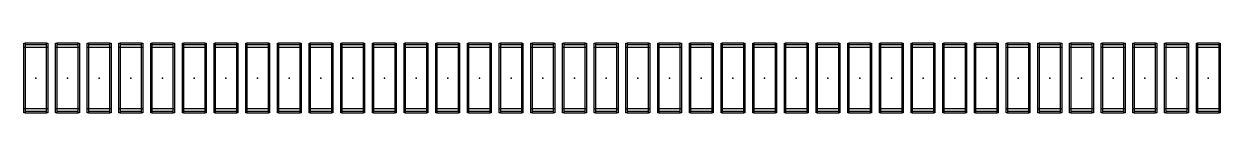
# Model space of a CAD drawing. Header units: millimetres. Extents: x -962357 to -591296, y -223672 to 59420.
# Drawn here: x -799670 to -784570, y -192871 to -191996 of the extents above; entities that cross this region are included whole.
import ezdxf

# ---------------------------------------------------------------- set-up
doc = ezdxf.new("R2010")
doc.units = ezdxf.units.MM
doc.layers.add('A11_ALU.SOLID SHEET', color=2, linetype='Continuous')

# ---------------------------------------------------------------- blocks, each defined once
blk = doc.blocks.new('*U426')
for p, q in [((-387.8, 1850), (-387.8, 2150)), ((387.5, 2150), (387.5, 1850)), ((-387.8, 1450), (-387.8, 1750)), ((387.5, 1750), (387.5, 1450)), ((-387.8, 1050), (-387.8, 1350)), ((387.5, 1350), (387.5, 1050)), ((-387.8, 650), (-387.8, 950)), ((387.5, 950), (387.5, 650)), ((-387.8, 250), (-387.8, 550)), ((387.5, 550), (387.5, 250)), ((-387.8, -150), (-387.8, 150)), ((387.5, 150), (387.5, -150)), ((-387.8, -550), (-387.8, -250)), ((387.5, -250), (387.5, -550)), ((-387.8, -950), (-387.8, -650)), ((387.5, -650), (387.5, -950)), ((-387.8, -1350), (-387.8, -1050)), ((387.5, -1050), (387.5, -1350)), ((-387.8, -1750), (-387.8, -1450)), ((387.5, -1450), (387.5, -1750)), ((-387.8, -2150), (-387.8, -1850)), ((387.5, -1850), (387.5, -2150)), ((-387.8, -2550), (-387.8, -2250)), ((387.5, -2250), (387.5, -2550)), ((-387.8, -2950), (-387.8, -2650)), ((387.5, -2650), (387.5, -2950)), ((-387.8, -3350), (-387.8, -3050)), ((387.5, -3050), (387.5, -3350)), ((-387.8, -3750), (-387.8, -3450)), ((387.5, -3450), (387.5, -3750)), ((-387.8, -4150), (-387.8, -3850)), ((387.5, -3850), (387.5, -4150)), ((-387.8, -4550), (-387.8, -4250)), ((387.5, -4250), (387.5, -4550)), ((-387.8, -4950), (-387.8, -4650)), ((387.5, -4650), (387.5, -4950)), ((-387.8, -5350), (-387.8, -5050)), ((387.5, -5050), (387.5, -5350)), ((-387.8, -5750), (-387.8, -5450)), ((387.5, -5450), (387.5, -5750)), ((-387.8, -6150), (-387.8, -5850)), ((387.5, -5850), (387.5, -6150)), ((-387.8, -6550), (-387.8, -6250)), ((387.5, -6250), (387.5, -6550)), ((-387.8, -6950), (-387.8, -6650)), ((387.5, -6650), (387.5, -6950)), ((-387.8, -7350), (-387.8, -7050)), ((387.5, -7050), (387.5, -7350)), ((-387.8, -7750), (-387.8, -7450)), ((387.5, -7450), (387.5, -7750)), ((-387.8, -8150), (-387.8, -7850)), ((387.5, -7850), (387.5, -8150)), ((-387.8, -8550), (-387.8, -8250)), ((387.5, -8250), (387.5, -8550)), ((-387.8, -8950), (-387.8, -8650)), ((387.5, -8650), (387.5, -8950)), ((-387.8, -9350), (-387.8, -9050)), ((387.5, -9050), (387.5, -9350)), ((-387.8, -9750), (-387.8, -9450)), ((387.5, -9450), (387.5, -9750)), ((-387.8, -10150), (-387.8, -9850)), ((387.5, -9850), (387.5, -10150)), ((-387.8, -10550), (-387.8, -10250)), ((387.5, -10250), (387.5, -10550)), ((-387.8, -10950), (-387.8, -10650)), ((387.5, -10650), (387.5, -10950)), ((-387.8, -11350), (-387.8, -11050)), ((387.5, -11050), (387.5, -11350)), ((-387.8, -11750), (-387.8, -11450)), ((387.5, -11450), (387.5, -11750)), ((-387.8, -12150), (-387.8, -11850)), ((387.5, -11850), (387.5, -12150)), ((-387.8, -12550), (-387.8, -12250)), ((387.5, -12250), (387.5, -12550)), ((-387.8, -12950), (-387.8, -12650)), ((387.5, -12650), (387.5, -12950))]:
    blk.add_line(p, q)
for p in [(0, 2000), (0, 1600), (0, 1200), (0, 800), (0, 400), (0, 0), (0, -400), (0, -800), (0, -1200), (0, -1600), (0, -2000), (0, -2400), (0, -2800), (0, -3200), (0, -3600), (0, -4000), (0, -4400), (0, -4800), (0, -5200), (0, -5600), (0, -6000), (0, -6400), (0, -6800), (0, -7200), (0, -7600), (0, -8000), (0, -8400), (0, -8800), (0, -9200), (0, -9600), (0, -10000), (0, -10400), (0, -10800), (0, -11200), (0, -11600), (0, -12000), (0, -12400), (0, -12800)]:
    blk.add_point(p)
at = {"layer": 'A11_ALU.SOLID SHEET', "color": 0}
for points in [[(-437.5, 2150), (437.5, 2150), (437.5, 2136), (-437.5, 2136)], [(-437.5, 1864), (-423.5, 1864), (-423.5, 2136), (-437.5, 2136)], [(437.5, 2136), (423.5, 2136), (423.5, 1864), (437.5, 1864)], [(-437.5, 1864), (437.5, 1864), (437.5, 1850), (-437.5, 1850)], [(-437.5, 1750), (437.5, 1750), (437.5, 1736), (-437.5, 1736)], [(-437.5, 1464), (-423.5, 1464), (-423.5, 1736), (-437.5, 1736)], [(437.5, 1736), (423.5, 1736), (423.5, 1464), (437.5, 1464)], [(-437.5, 1464), (437.5, 1464), (437.5, 1450), (-437.5, 1450)], [(-437.5, 1350), (437.5, 1350), (437.5, 1336), (-437.5, 1336)], [(-437.5, 1064), (-423.5, 1064), (-423.5, 1336), (-437.5, 1336)], [(437.5, 1336), (423.5, 1336), (423.5, 1064), (437.5, 1064)], [(-437.5, 1064), (437.5, 1064), (437.5, 1050), (-437.5, 1050)], [(-437.5, 950), (437.5, 950), (437.5, 936), (-437.5, 936)], [(-437.5, 664), (-423.5, 664), (-423.5, 936), (-437.5, 936)], [(437.5, 936), (423.5, 936), (423.5, 664), (437.5, 664)], [(-437.5, 664), (437.5, 664), (437.5, 650), (-437.5, 650)], [(-437.5, 550), (437.5, 550), (437.5, 536), (-437.5, 536)], [(-437.5, 264), (-423.5, 264), (-423.5, 536), (-437.5, 536)], [(437.5, 536), (423.5, 536), (423.5, 264), (437.5, 264)], [(-437.5, 264), (437.5, 264), (437.5, 250), (-437.5, 250)], [(-437.5, 150), (437.5, 150), (437.5, 136), (-437.5, 136)], [(-437.5, -136), (-423.5, -136), (-423.5, 136), (-437.5, 136)], [(437.5, 136), (423.5, 136), (423.5, -136), (437.5, -136)], [(-437.5, -136), (437.5, -136), (437.5, -150), (-437.5, -150)], [(-437.5, -250), (437.5, -250), (437.5, -264), (-437.5, -264)], [(-437.5, -536), (-423.5, -536), (-423.5, -264), (-437.5, -264)], [(437.5, -264), (423.5, -264), (423.5, -536), (437.5, -536)], [(-437.5, -536), (437.5, -536), (437.5, -550), (-437.5, -550)], [(-437.5, -650), (437.5, -650), (437.5, -664), (-437.5, -664)], [(-437.5, -936), (-423.5, -936), (-423.5, -664), (-437.5, -664)], [(437.5, -664), (423.5, -664), (423.5, -936), (437.5, -936)], [(-437.5, -936), (437.5, -936), (437.5, -950), (-437.5, -950)], [(-437.5, -1050), (437.5, -1050), (437.5, -1064), (-437.5, -1064)], [(-437.5, -1336), (-423.5, -1336), (-423.5, -1064), (-437.5, -1064)], [(437.5, -1064), (423.5, -1064), (423.5, -1336), (437.5, -1336)], [(-437.5, -1336), (437.5, -1336), (437.5, -1350), (-437.5, -1350)], [(-437.5, -1450), (437.5, -1450), (437.5, -1464), (-437.5, -1464)], [(-437.5, -1736), (-423.5, -1736), (-423.5, -1464), (-437.5, -1464)], [(437.5, -1464), (423.5, -1464), (423.5, -1736), (437.5, -1736)], [(-437.5, -1736), (437.5, -1736), (437.5, -1750), (-437.5, -1750)], [(-437.5, -1850), (437.5, -1850), (437.5, -1864), (-437.5, -1864)], [(-437.5, -2136), (-423.5, -2136), (-423.5, -1864), (-437.5, -1864)], [(437.5, -1864), (423.5, -1864), (423.5, -2136), (437.5, -2136)], [(-437.5, -2136), (437.5, -2136), (437.5, -2150), (-437.5, -2150)], [(-437.5, -2250), (437.5, -2250), (437.5, -2264), (-437.5, -2264)], [(-437.5, -2536), (-423.5, -2536), (-423.5, -2264), (-437.5, -2264)], [(437.5, -2264), (423.5, -2264), (423.5, -2536), (437.5, -2536)], [(-437.5, -2536), (437.5, -2536), (437.5, -2550), (-437.5, -2550)], [(-437.5, -2650), (437.5, -2650), (437.5, -2664), (-437.5, -2664)], [(-437.5, -2936), (-423.5, -2936), (-423.5, -2664), (-437.5, -2664)], [(437.5, -2664), (423.5, -2664), (423.5, -2936), (437.5, -2936)], [(-437.5, -2936), (437.5, -2936), (437.5, -2950), (-437.5, -2950)], [(-437.5, -3050), (437.5, -3050), (437.5, -3064), (-437.5, -3064)], [(-437.5, -3336), (-423.5, -3336), (-423.5, -3064), (-437.5, -3064)], [(437.5, -3064), (423.5, -3064), (423.5, -3336), (437.5, -3336)], [(-437.5, -3336), (437.5, -3336), (437.5, -3350), (-437.5, -3350)], [(-437.5, -3450), (437.5, -3450), (437.5, -3464), (-437.5, -3464)], [(-437.5, -3736), (-423.5, -3736), (-423.5, -3464), (-437.5, -3464)], [(437.5, -3464), (423.5, -3464), (423.5, -3736), (437.5, -3736)], [(-437.5, -3736), (437.5, -3736), (437.5, -3750), (-437.5, -3750)], [(-437.5, -3850), (437.5, -3850), (437.5, -3864), (-437.5, -3864)], [(-437.5, -4136), (-423.5, -4136), (-423.5, -3864), (-437.5, -3864)], [(437.5, -3864), (423.5, -3864), (423.5, -4136), (437.5, -4136)], [(-437.5, -4136), (437.5, -4136), (437.5, -4150), (-437.5, -4150)], [(-437.5, -4250), (437.5, -4250), (437.5, -4264), (-437.5, -4264)], [(-437.5, -4536), (-423.5, -4536), (-423.5, -4264), (-437.5, -4264)], [(437.5, -4264), (423.5, -4264), (423.5, -4536), (437.5, -4536)], [(-437.5, -4536), (437.5, -4536), (437.5, -4550), (-437.5, -4550)], [(-437.5, -4650), (437.5, -4650), (437.5, -4664), (-437.5, -4664)], [(-437.5, -4936), (-423.5, -4936), (-423.5, -4664), (-437.5, -4664)], [(437.5, -4664), (423.5, -4664), (423.5, -4936), (437.5, -4936)], [(-437.5, -4936), (437.5, -4936), (437.5, -4950), (-437.5, -4950)], [(-437.5, -5050), (437.5, -5050), (437.5, -5064), (-437.5, -5064)], [(-437.5, -5336), (-423.5, -5336), (-423.5, -5064), (-437.5, -5064)], [(437.5, -5064), (423.5, -5064), (423.5, -5336), (437.5, -5336)], [(-437.5, -5336), (437.5, -5336), (437.5, -5350), (-437.5, -5350)], [(-437.5, -5450), (437.5, -5450), (437.5, -5464), (-437.5, -5464)], [(-437.5, -5736), (-423.5, -5736), (-423.5, -5464), (-437.5, -5464)], [(437.5, -5464), (423.5, -5464), (423.5, -5736), (437.5, -5736)], [(-437.5, -5736), (437.5, -5736), (437.5, -5750), (-437.5, -5750)], [(-437.5, -5850), (437.5, -5850), (437.5, -5864), (-437.5, -5864)], [(-437.5, -6136), (-423.5, -6136), (-423.5, -5864), (-437.5, -5864)], [(437.5, -5864), (423.5, -5864), (423.5, -6136), (437.5, -6136)], [(-437.5, -6136), (437.5, -6136), (437.5, -6150), (-437.5, -6150)], [(-437.5, -6250), (437.5, -6250), (437.5, -6264), (-437.5, -6264)], [(-437.5, -6536), (-423.5, -6536), (-423.5, -6264), (-437.5, -6264)], [(437.5, -6264), (423.5, -6264), (423.5, -6536), (437.5, -6536)], [(-437.5, -6536), (437.5, -6536), (437.5, -6550), (-437.5, -6550)], [(-437.5, -6650), (437.5, -6650), (437.5, -6664), (-437.5, -6664)], [(-437.5, -6936), (-423.5, -6936), (-423.5, -6664), (-437.5, -6664)], [(437.5, -6664), (423.5, -6664), (423.5, -6936), (437.5, -6936)], [(-437.5, -6936), (437.5, -6936), (437.5, -6950), (-437.5, -6950)], [(-437.5, -7050), (437.5, -7050), (437.5, -7064), (-437.5, -7064)], [(-437.5, -7336), (-423.5, -7336), (-423.5, -7064), (-437.5, -7064)], [(437.5, -7064), (423.5, -7064), (423.5, -7336), (437.5, -7336)], [(-437.5, -7336), (437.5, -7336), (437.5, -7350), (-437.5, -7350)], [(-437.5, -7450), (437.5, -7450), (437.5, -7464), (-437.5, -7464)], [(-437.5, -7736), (-423.5, -7736), (-423.5, -7464), (-437.5, -7464)], [(437.5, -7464), (423.5, -7464), (423.5, -7736), (437.5, -7736)], [(-437.5, -7736), (437.5, -7736), (437.5, -7750), (-437.5, -7750)], [(-437.5, -7850), (437.5, -7850), (437.5, -7864), (-437.5, -7864)], [(-437.5, -8136), (-423.5, -8136), (-423.5, -7864), (-437.5, -7864)], [(437.5, -7864), (423.5, -7864), (423.5, -8136), (437.5, -8136)], [(-437.5, -8136), (437.5, -8136), (437.5, -8150), (-437.5, -8150)], [(-437.5, -8250), (437.5, -8250), (437.5, -8264), (-437.5, -8264)], [(-437.5, -8536), (-423.5, -8536), (-423.5, -8264), (-437.5, -8264)], [(437.5, -8264), (423.5, -8264), (423.5, -8536), (437.5, -8536)], [(-437.5, -8536), (437.5, -8536), (437.5, -8550), (-437.5, -8550)], [(-437.5, -8650), (437.5, -8650), (437.5, -8664), (-437.5, -8664)], [(-437.5, -8936), (-423.5, -8936), (-423.5, -8664), (-437.5, -8664)], [(437.5, -8664), (423.5, -8664), (423.5, -8936), (437.5, -8936)], [(-437.5, -8936), (437.5, -8936), (437.5, -8950), (-437.5, -8950)], [(-437.5, -9050), (437.5, -9050), (437.5, -9064), (-437.5, -9064)], [(-437.5, -9336), (-423.5, -9336), (-423.5, -9064), (-437.5, -9064)], [(437.5, -9064), (423.5, -9064), (423.5, -9336), (437.5, -9336)], [(-437.5, -9336), (437.5, -9336), (437.5, -9350), (-437.5, -9350)], [(-437.5, -9450), (437.5, -9450), (437.5, -9464), (-437.5, -9464)], [(-437.5, -9736), (-423.5, -9736), (-423.5, -9464), (-437.5, -9464)], [(437.5, -9464), (423.5, -9464), (423.5, -9736), (437.5, -9736)], [(-437.5, -9736), (437.5, -9736), (437.5, -9750), (-437.5, -9750)], [(-437.5, -9850), (437.5, -9850), (437.5, -9864), (-437.5, -9864)], [(-437.5, -10136), (-423.5, -10136), (-423.5, -9864), (-437.5, -9864)], [(437.5, -9864), (423.5, -9864), (423.5, -10136), (437.5, -10136)], [(-437.5, -10136), (437.5, -10136), (437.5, -10150), (-437.5, -10150)], [(-437.5, -10250), (437.5, -10250), (437.5, -10264), (-437.5, -10264)], [(-437.5, -10536), (-423.5, -10536), (-423.5, -10264), (-437.5, -10264)], [(437.5, -10264), (423.5, -10264), (423.5, -10536), (437.5, -10536)], [(-437.5, -10536), (437.5, -10536), (437.5, -10550), (-437.5, -10550)], [(-437.5, -10650), (437.5, -10650), (437.5, -10664), (-437.5, -10664)], [(-437.5, -10936), (-423.5, -10936), (-423.5, -10664), (-437.5, -10664)], [(437.5, -10664), (423.5, -10664), (423.5, -10936), (437.5, -10936)], [(-437.5, -10936), (437.5, -10936), (437.5, -10950), (-437.5, -10950)], [(-437.5, -11050), (437.5, -11050), (437.5, -11064), (-437.5, -11064)], [(-437.5, -11336), (-423.5, -11336), (-423.5, -11064), (-437.5, -11064)], [(437.5, -11064), (423.5, -11064), (423.5, -11336), (437.5, -11336)], [(-437.5, -11336), (437.5, -11336), (437.5, -11350), (-437.5, -11350)], [(-437.5, -11450), (437.5, -11450), (437.5, -11464), (-437.5, -11464)], [(-437.5, -11736), (-423.5, -11736), (-423.5, -11464), (-437.5, -11464)], [(437.5, -11464), (423.5, -11464), (423.5, -11736), (437.5, -11736)], [(-437.5, -11736), (437.5, -11736), (437.5, -11750), (-437.5, -11750)], [(-437.5, -11850), (437.5, -11850), (437.5, -11864), (-437.5, -11864)], [(-437.5, -12136), (-423.5, -12136), (-423.5, -11864), (-437.5, -11864)], [(437.5, -11864), (423.5, -11864), (423.5, -12136), (437.5, -12136)], [(-437.5, -12136), (437.5, -12136), (437.5, -12150), (-437.5, -12150)], [(-437.5, -12250), (437.5, -12250), (437.5, -12264), (-437.5, -12264)], [(-437.5, -12536), (-423.5, -12536), (-423.5, -12264), (-437.5, -12264)], [(437.5, -12264), (423.5, -12264), (423.5, -12536), (437.5, -12536)], [(-437.5, -12536), (437.5, -12536), (437.5, -12550), (-437.5, -12550)], [(-437.5, -12650), (437.5, -12650), (437.5, -12664), (-437.5, -12664)], [(-437.5, -12936), (-423.5, -12936), (-423.5, -12664), (-437.5, -12664)], [(437.5, -12664), (423.5, -12664), (423.5, -12936), (437.5, -12936)], [(-437.5, -12936), (437.5, -12936), (437.5, -12950), (-437.5, -12950)]]:
    blk.add_lwpolyline(points, close=True, dxfattribs=at)

msp = doc.modelspace()

# ---------------------------------------------------------------- block references
at = {"rotation": 90}
msp.add_blockref('*U426', (-797519.5, -192433.3), dxfattribs=at)

doc.saveas('drawing.dxf')
